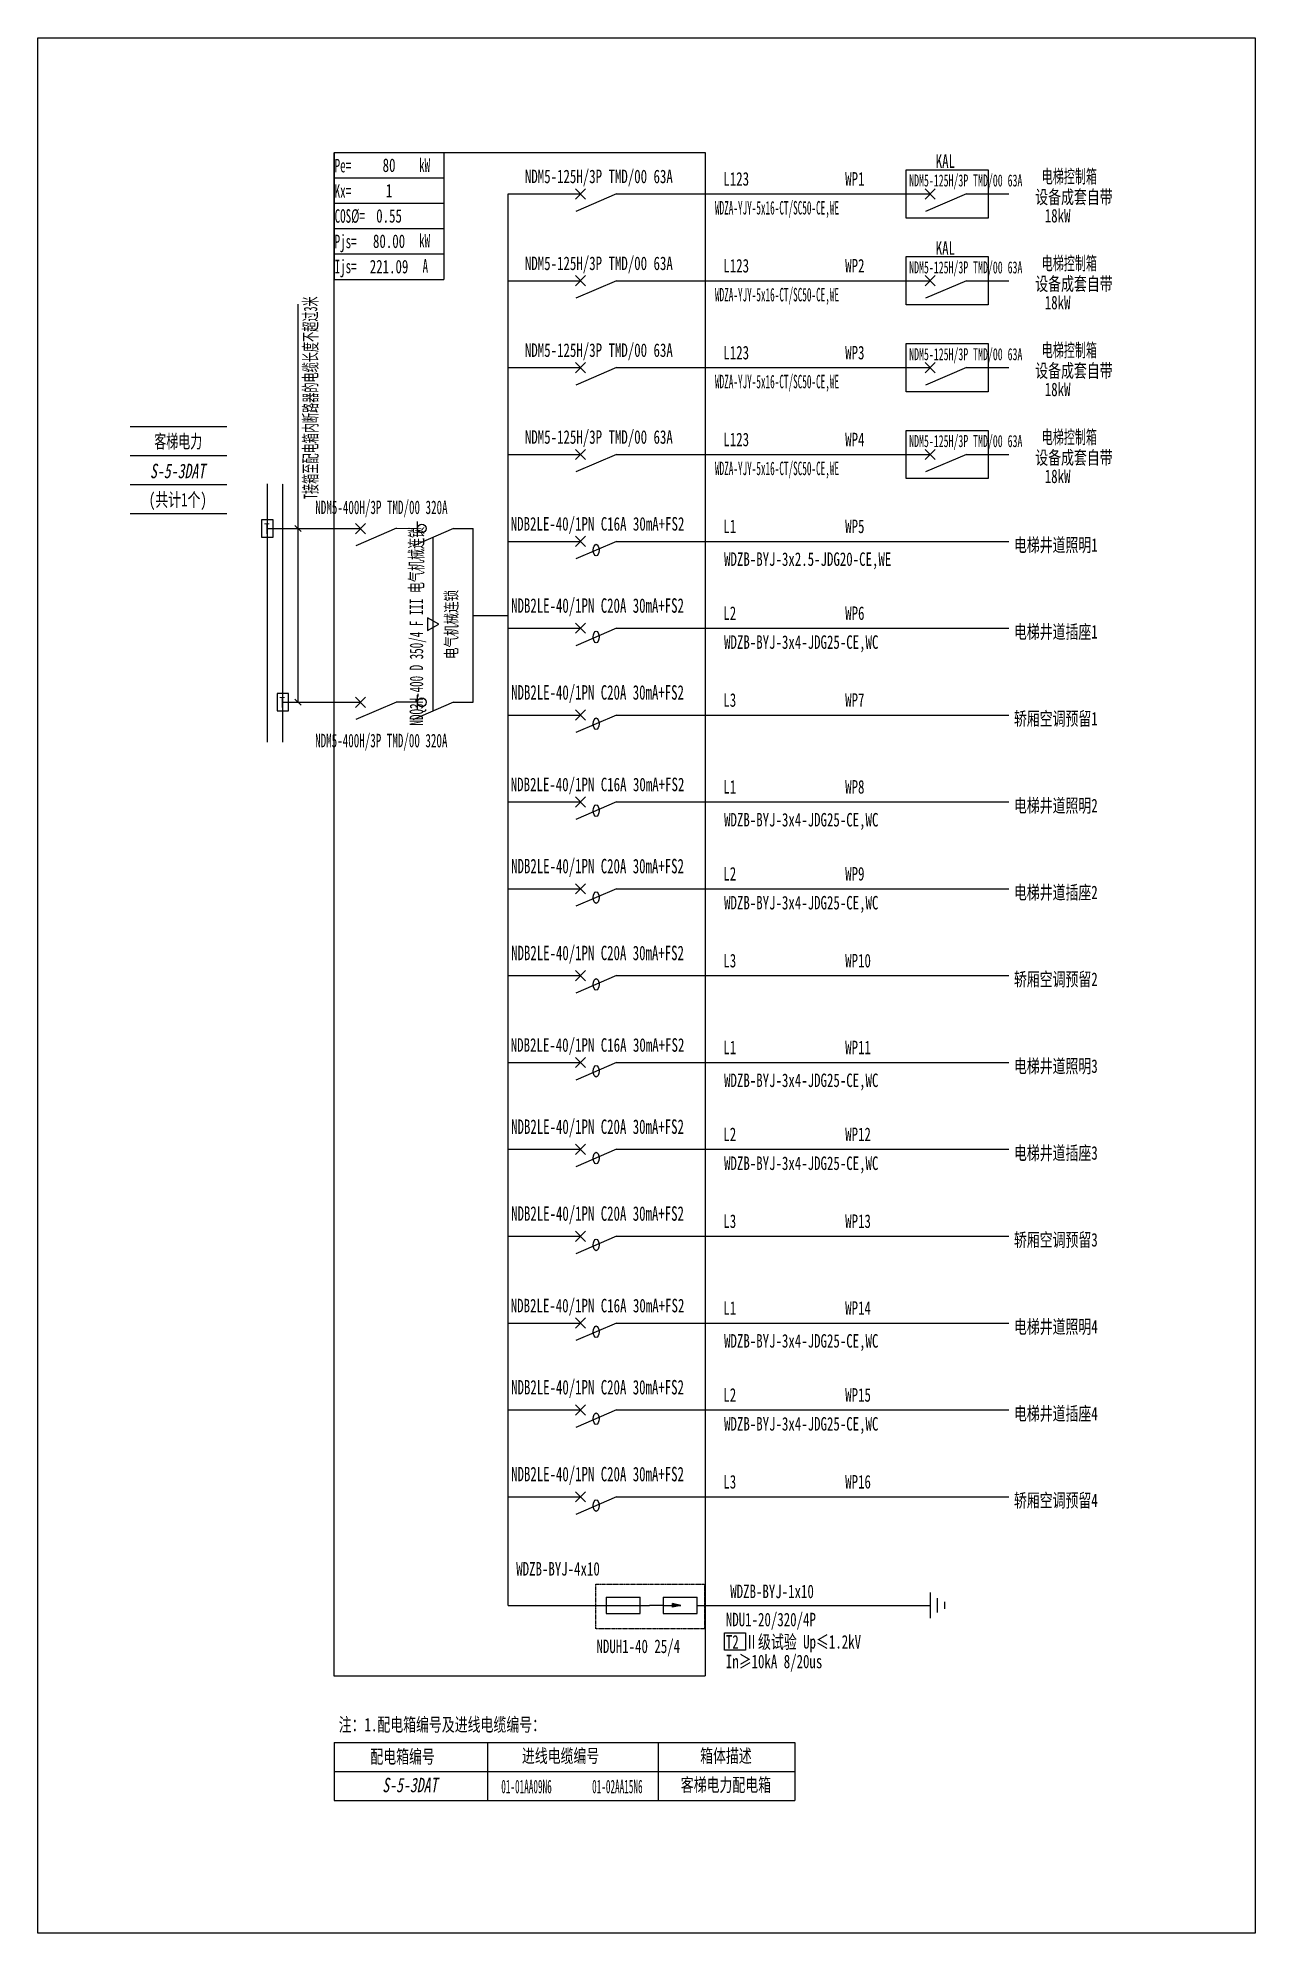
# Model space of a CAD drawing. Extents: x 393334 to 395027, y 333568 to 336202.
import ezdxf
from ezdxf.enums import TextEntityAlignment as Align

# ---------------------------------------------------------------- set-up
doc = ezdxf.new("R2010")
doc.units = 0
doc.header["$MEASUREMENT"] = 0
for name, pattern in [('DASH', [0.35, 0.25, -0.1]), ('DASHED', [0.75, 0.5, -0.25]), ('DASHED2', [0.375, 0.25, -0.125])]:
    doc.linetypes.add(name, pattern=pattern)
for name, color, linetype in [('D_E_Eqpm(强电设备)', 100, 'Continuous'), ('D_E_Eqpm（强电设备）', 100, 'Continuous'), ('D_E_Text(强电文字)', 51, 'Continuous'), ('D_E_Text（强电文字）', 51, 'Continuous'), ('D_E_Wire(强电线缆)', 10, 'Continuous'), ('D_E_WireEm（强电应急照明线缆）', 10, 'DASHED'), ('D_E_Wire（强电线缆）', 10, 'Continuous'), ('D_T_TableDim（表格尺寸）', 255, 'Continuous'), ('DQ_Eqpm', 100, 'Continuous'), ('E_E_Text（强电文字）', 51, 'Continuous'), ('FL09U293_E72-地下室配电箱系统图$0$D_E_Eqpm（强电设备）', 100, 'Continuous'), ('系统图', 220, 'Continuous')]:
    doc.layers.add(name, color=color, linetype=linetype)
doc.styles.add('$1$电气', font='', dxfattribs={"width": 0.7})
doc.styles.add('$1$电气箱', font='simhei.ttf', dxfattribs={"width": 0.8, "oblique": 10})
doc.styles.add('电气', font='', dxfattribs={"width": 0.7})
doc.styles.add('电气箱', font='simhei.ttf', dxfattribs={"width": 0.8, "oblique": 10})
doc.styles.get('$1$电气').set_extended_font_data('SimSun')
doc.styles.get('电气').set_extended_font_data('SimSun')

msp = doc.modelspace()

# ---------------------------------------------------------------- linework, layer by layer
at = {"linetype": 'DASHED'}
for p, q in [((393746.5, 333925.3, 0), (393746.5, 336042.5, 0)), ((393746.5, 336042.5, 0), (394262.2, 336042.5, 0)), ((394262.2, 336042.5, 0), (394262.2, 333925.3, 0)), ((394262.2, 333925.3, 0), (393746.5, 333925.3, 0))]:
    msp.add_line(p, q, dxfattribs=at)
at = {"linetype": 'DASHED2', "elevation": 0}
msp.add_lwpolyline([(394110.1, 334053.1), (394261.6, 334053.1), (394261.6, 333990.7), (394110.1, 333990.7)], close=True, dxfattribs=at)
at = {"layer": 'D_E_Eqpm(强电设备)'}
for p, q in [((393775.9, 335512.9), (393790.1, 335527.2)), ((393790.1, 335512.9), (393775.9, 335527.2)), ((393775.9, 335271.5), (393790.1, 335285.7)), ((393790.1, 335271.5), (393775.9, 335285.7)), ((394124.9, 334034.9, 0), (394172.1, 334034.9, 0)), ((394124.9, 334034.9, 0), (394124.9, 334012.1, 0)), ((394171.9, 334012.1, 0), (394171.9, 334034.9, 0)), ((394204.1, 334023.5, 0), (394185.1, 334023.5, 0)), ((394204.1, 334034.9, 0), (394251.3, 334034.9, 0)), ((394204.1, 334034.9, 0), (394204.1, 334012.1, 0)), ((394204.1, 334023.5, 0), (394228.6, 334023.5, 0)), ((394228.6, 334023.5, 0), (394216.7, 334025.9, 0)), ((394216.7, 334021.1, 0), (394216.7, 334025.9, 0)), ((394228.6, 334023.5, 0), (394216.7, 334021.1, 0)), ((394251.1, 334012.1, 0), (394251.1, 334034.9, 0)), ((394124.9, 334012.1, 0), (394171.9, 334012.1, 0)), ((394204.1, 334012.1, 0), (394251.1, 334012.1, 0))]:
    msp.add_line(p, q, dxfattribs=at)
msp.add_solid([(394216.7, 334021.1, 0), (394228.6, 334023.5, 0), (394216.7, 334025.9, 0)], dxfattribs=at)
at = {"layer": 'D_E_Eqpm（强电设备）'}
for p, q in [((394541.7, 335951.6, 0), (394541.7, 336018.7, 0)), ((394541.7, 336018.7, 0), (394655.7, 336018.7, 0)), ((394655.7, 336018.7, 0), (394655.7, 335951.6, 0)), ((394081.8, 335978, 0), (394096, 335992.3, 0)), ((394096, 335978, 0), (394081.8, 335992.3, 0)), ((394139.2, 335985.2, 0), (394082.4, 335960.8, 0)), ((394568.1, 335978, 0), (394582.3, 335992.3, 0)), ((394582.3, 335978, 0), (394568.1, 335992.3, 0)), ((394625.5, 335985.2, 0), (394568.7, 335960.8, 0)), ((394655.7, 335951.6, 0), (394541.7, 335951.6, 0)), ((394541.7, 335898, 0), (394655.7, 335898, 0)), ((394541.7, 335830.9, 0), (394541.7, 335898, 0)), ((394655.7, 335898, 0), (394655.7, 335830.9, 0)), ((394081.8, 335857.3, 0), (394096, 335871.6, 0)), ((394096, 335857.3, 0), (394081.8, 335871.6, 0)), ((394139.2, 335864.4, 0), (394082.4, 335840.1, 0)), ((394568.1, 335857.3, 0), (394582.3, 335871.6, 0)), ((394582.3, 335857.3, 0), (394568.1, 335871.6, 0)), ((394625.5, 335864.4, 0), (394568.7, 335840.1, 0)), ((394655.7, 335830.9, 0), (394541.7, 335830.9, 0)), ((394541.7, 335777.3, 0), (394655.7, 335777.3, 0)), ((394541.7, 335710.2, 0), (394541.7, 335777.3, 0)), ((394655.7, 335777.3, 0), (394655.7, 335710.2, 0)), ((394081.8, 335736.6, 0), (394096, 335750.8, 0)), ((394096, 335736.6, 0), (394081.8, 335750.8, 0)), ((394139.2, 335743.7, 0), (394082.4, 335719.4, 0)), ((394568.1, 335736.6, 0), (394582.3, 335750.8, 0)), ((394582.3, 335736.6, 0), (394568.1, 335750.8, 0)), ((394625.5, 335743.7, 0), (394568.7, 335719.4, 0)), ((394655.7, 335710.2, 0), (394541.7, 335710.2, 0)), ((394541.7, 335589.5, 0), (394541.7, 335656.5, 0)), ((394541.7, 335656.5, 0), (394655.7, 335656.5, 0)), ((394655.7, 335656.5, 0), (394655.7, 335589.5, 0)), ((394081.8, 335615.9, 0), (394096, 335630.1, 0)), ((394096, 335615.9, 0), (394081.8, 335630.1, 0)), ((394568.1, 335615.9, 0), (394582.3, 335630.1, 0)), ((394582.3, 335615.9, 0), (394568.1, 335630.1, 0)), ((394139.2, 335623, 0), (394082.4, 335598.7, 0)), ((394625.5, 335623, 0), (394568.7, 335598.7, 0)), ((394655.7, 335589.5, 0), (394541.7, 335589.5, 0)), ((393912.6, 335520.1), (393855.8, 335495.7)), ((393862.3, 335510), (393862.3, 335530.1)), ((394081.8, 335495.2, 0), (394096, 335509.4, 0)), ((394096, 335495.2, 0), (394081.8, 335509.4, 0)), ((394139.2, 335502.3, 0), (394082.4, 335477.9, 0)), ((394081.8, 335374.5, 0), (394096, 335388.7, 0)), ((394096, 335374.5, 0), (394081.8, 335388.7, 0)), ((394139.2, 335381.6, 0), (394082.4, 335357.2, 0)), ((393862.3, 335268.6), (393862.3, 335288.7)), ((393912.6, 335278.6), (393855.8, 335254.3)), ((394081.8, 335253.7, 0), (394096, 335268, 0)), ((394096, 335253.7, 0), (394081.8, 335268, 0)), ((394139.2, 335260.8, 0), (394082.4, 335236.5, 0)), ((394081.8, 335133, 0), (394096, 335147.2, 0)), ((394096, 335133, 0), (394081.8, 335147.2, 0)), ((394139.2, 335140.1, 0), (394082.4, 335115.8, 0)), ((394081.8, 335012.3, 0), (394096, 335026.5, 0)), ((394096, 335012.3, 0), (394081.8, 335026.5, 0)), ((394139.2, 335019.4, 0), (394082.4, 334995.1, 0)), ((394081.8, 334891.6, 0), (394096, 334905.8, 0)), ((394096, 334891.6, 0), (394081.8, 334905.8, 0)), ((394139.2, 334898.7, 0), (394082.4, 334874.4, 0)), ((394081.8, 334770.9, 0), (394096, 334785.1, 0)), ((394096, 334770.9, 0), (394081.8, 334785.1, 0)), ((394139.2, 334778, 0), (394082.4, 334753.6, 0)), ((394081.8, 334650.1, 0), (394096, 334664.4, 0)), ((394096, 334650.1, 0), (394081.8, 334664.4, 0)), ((394139.2, 334657.3, 0), (394082.4, 334632.9, 0)), ((394081.8, 334529.4, 0), (394096, 334543.7, 0)), ((394096, 334529.4, 0), (394081.8, 334543.7, 0)), ((394139.2, 334536.5, 0), (394082.4, 334512.2, 0)), ((394081.8, 334408.7, 0), (394096, 334422.9, 0)), ((394096, 334408.7, 0), (394081.8, 334422.9, 0)), ((394139.2, 334415.8, 0), (394082.4, 334391.5, 0)), ((394081.8, 334288, 0), (394096, 334302.2, 0)), ((394096, 334288, 0), (394081.8, 334302.2, 0)), ((394139.2, 334295.1, 0), (394082.4, 334270.8, 0)), ((394081.8, 334167.3, 0), (394096, 334181.5, 0)), ((394096, 334167.3, 0), (394081.8, 334181.5, 0)), ((394139.2, 334174.4, 0), (394082.4, 334150, 0))]:
    msp.add_line(p, q, dxfattribs=at)
at = {"layer": 'D_E_Eqpm（强电设备）', "linetype": 'DASH'}
msp.add_line((393884.2, 335266.5), (393884.2, 335507.9), dxfattribs=at)
at = {"layer": 'D_E_Eqpm（强电设备）'}
msp.add_lwpolyline([(393891.9, 335387.2), (393876.4, 335396.1), (393876.4, 335378.2)], close=True, dxfattribs=at)
for centre in [(393868.4, 335520.1), (393868.4, 335278.6)]:
    msp.add_circle(centre, 6.12, dxfattribs=at)
for centre in [(394110.8, 335490.1, 0), (394110.8, 335369.4, 0), (394110.8, 335248.7, 0), (394110.8, 335128, 0), (394110.8, 335007.2, 0), (394110.8, 334886.5, 0), (394110.8, 334765.8, 0), (394110.8, 334645.1, 0), (394110.8, 334524.4, 0), (394110.8, 334403.7, 0), (394110.8, 334282.9, 0), (394110.8, 334162.2, 0)]:
    msp.add_ellipse(centre, major_axis=(0, 8.1), ratio=0.500475, dxfattribs=at)
at = {"layer": 'D_E_Text(强电文字)', "color": 51}
msp.add_line((393696.2, 335278.6), (393696.2, 335832), dxfattribs=at)
for points in [[(393692, 335524.3), (393700.4, 335515.9)], [(393692, 335282.8), (393700.4, 335274.4)]]:
    msp.add_lwpolyline(points, dxfattribs=at)
at = {"layer": 'D_E_Text（强电文字）'}
for p, q in [((393746.5, 336042.5, 0), (393899.1, 336042.5, 0)), ((393746.5, 336042.5, 0), (393746.5, 335866.4, 0)), ((393899.1, 336042.5, 0), (393899.1, 335866.4, 0)), ((393746.5, 336007.3, 0), (393899.1, 336007.3, 0)), ((393746.5, 335972.1, 0), (393899.1, 335972.1, 0)), ((393746.5, 335936.9, 0), (393899.1, 335936.9, 0)), ((393746.5, 335901.7, 0), (393899.1, 335901.7, 0)), ((393746.5, 335866.4, 0), (393899.1, 335866.4, 0))]:
    msp.add_line(p, q, dxfattribs=at)
at = {"layer": 'D_E_Text（强电文字）', "elevation": 0}
msp.add_lwpolyline([(394289, 333985.4), (394318.2, 333985.4), (394318.2, 333961.4), (394289, 333961.4)], close=True, dxfattribs=at)
at = {"layer": 'D_E_Wire(强电线缆)'}
for p, q in [((393988.3, 335985.2, 0), (394088.9, 335985.2, 0)), ((394139.2, 335985.2, 0), (394575.2, 335985.2, 0)), ((394625.5, 335985.2, 0), (394684.6, 335985.2, 0)), ((393988.3, 335864.4, 0), (394088.9, 335864.4, 0)), ((394139.2, 335864.4, 0), (394575.2, 335864.4, 0)), ((394625.5, 335864.4, 0), (394684.6, 335864.4, 0)), ((393988.3, 335743.7, 0), (394088.9, 335743.7, 0)), ((394139.2, 335743.7, 0), (394575.2, 335743.7, 0)), ((394625.5, 335743.7, 0), (394684.6, 335743.7, 0)), ((393988.3, 335623, 0), (394088.9, 335623, 0)), ((394139.2, 335623, 0), (394575.2, 335623, 0)), ((394625.5, 335623, 0), (394684.6, 335623, 0)), ((393653.6, 335223.3), (393653.6, 335582.1)), ((393653.6, 335520.1), (393783, 335520.1)), ((393988.3, 335502.3, 0), (394088.9, 335502.3, 0)), ((394139.2, 335502.3, 0), (394684.6, 335502.3, 0)), ((393988.3, 335381.6, 0), (394088.9, 335381.6, 0)), ((394139.2, 335381.6, 0), (394684.6, 335381.6, 0)), ((393988.3, 335260.8, 0), (394088.9, 335260.8, 0)), ((394139.2, 335260.8, 0), (394684.6, 335260.8, 0)), ((393988.3, 335140.1, 0), (394088.9, 335140.1, 0)), ((394139.2, 335140.1, 0), (394684.6, 335140.1, 0)), ((393988.3, 335019.4, 0), (394088.9, 335019.4, 0)), ((394139.2, 335019.4, 0), (394684.6, 335019.4, 0)), ((393988.3, 334898.7, 0), (394088.9, 334898.7, 0)), ((394139.2, 334898.7, 0), (394684.6, 334898.7, 0)), ((393988.3, 334778, 0), (394088.9, 334778, 0)), ((394139.2, 334778, 0), (394684.6, 334778, 0)), ((393988.3, 334657.3, 0), (394088.9, 334657.3, 0)), ((394139.2, 334657.3, 0), (394684.6, 334657.3, 0)), ((393988.3, 334536.5, 0), (394088.9, 334536.5, 0)), ((394139.2, 334536.5, 0), (394684.6, 334536.5, 0)), ((393988.3, 334415.8, 0), (394088.9, 334415.8, 0)), ((394139.2, 334415.8, 0), (394684.6, 334415.8, 0)), ((393988.3, 334295.1, 0), (394088.9, 334295.1, 0)), ((394139.2, 334295.1, 0), (394684.6, 334295.1, 0)), ((393988.3, 334174.4, 0), (394088.9, 334174.4, 0)), ((394139.2, 334174.4, 0), (394684.6, 334174.4, 0))]:
    msp.add_line(p, q, dxfattribs=at)
at = {"layer": 'D_E_Wire(强电线缆)', "linetype": 'DASH'}
for p, q in [((393675.1, 335223.3), (393675.1, 335582.1)), ((393675.1, 335278.6), (393783, 335278.6))]:
    msp.add_line(p, q, dxfattribs=at)
at = {"layer": 'D_E_WireEm（强电应急照明线缆）'}
msp.add_line((393862.3, 335278.6), (393832.3, 335278.6), dxfattribs=at)
at = {"layer": 'D_E_Wire（强电线缆）'}
for p, q in [((393988.3, 334023.5, 0), (393988.3, 335985.2, 0)), ((393833.1, 335520.4), (393862.3, 335520.1)), ((393912.6, 335520.1), (393939.7, 335520.1)), ((393939.7, 335278.6), (393939.7, 335520.1)), ((393939.7, 335399.3), (393988.3, 335399.3)), ((393912.6, 335278.6), (393939.7, 335278.6)), ((393988.3, 334023.5, 0), (394185.1, 334023.5, 0)), ((394251.1, 334023.5, 0), (394575.8, 334023.5, 0)), ((394575.8, 334005.6, 0), (394575.8, 334041.4, 0)), ((394585.6, 334013.7, 0), (394585.6, 334033.3, 0)), ((394595.4, 334018.6, 0), (394595.4, 334028.4, 0))]:
    msp.add_line(p, q, dxfattribs=at)
at = {"layer": 'D_T_TableDim（表格尺寸）', "color": 255}
for p, q in [((393463, 335661.9), (393597.2, 335661.9)), ((393463, 335621.7), (393597.2, 335621.7)), ((393463, 335581.4), (393597.2, 335581.4)), ((393463, 335581.4), (393597.2, 335581.4)), ((393463, 335581.4), (393597.2, 335581.4)), ((393463, 335581.4), (393597.2, 335581.4)), ((393463, 335581.4), (393597.2, 335581.4)), ((393463, 335541.2), (393597.2, 335541.2))]:
    msp.add_line(p, q, dxfattribs=at)
at = {"layer": 'D_T_TableDim（表格尺寸）', "ltscale": 3.5}
for p, q in [((393746.5, 333833, 0), (394386.9, 333833, 0)), ((393746.5, 333833, 0), (393746.5, 333752.5, 0)), ((393959.6, 333833, 0), (393959.6, 333752.5, 0)), ((394197.2, 333833, 0), (394197.2, 333752.5, 0)), ((394386.9, 333833, 0), (394386.9, 333752.5, 0)), ((393746.5, 333792.7, 0), (394386.9, 333792.7, 0)), ((393746.5, 333792.7, 0), (394386.9, 333792.7, 0)), ((393959.6, 333792.7, 0), (393959.6, 333752.5, 0)), ((394197.2, 333792.7, 0), (394197.2, 333752.5, 0)), ((393746.5, 333752.5, 0), (394386.9, 333752.5, 0))]:
    msp.add_line(p, q, dxfattribs=at)
at = {"layer": 'DQ_Eqpm'}
for points in [[(393661.7, 335532.4), (393645.6, 335532.4), (393645.6, 335508.2), (393661.7, 335508.2)], [(393683.1, 335290.9), (393667, 335290.9), (393667, 335266.8), (393683.1, 335266.8)]]:
    msp.add_lwpolyline(points, close=True, dxfattribs=at)
at = {"layer": 'FL09U293_E72-地下室配电箱系统图$0$D_E_Eqpm（强电设备）'}
for p, q in [((393833.1, 335520.4), (393776.5, 335496.2)), ((393833.1, 335279), (393776.5, 335254.7))]:
    msp.add_line(p, q, dxfattribs=at)
at = {"layer": '系统图', "ltscale": 9973.992009}
msp.add_lwpolyline([(393334.5, 336202), (395027, 336202), (395027, 333568), (393334.5, 333568)], close=True, dxfattribs=at)

# ---------------------------------------------------------------- texts
at = {"layer": 'D_E_Text(强电文字)', "color": 51, "style": '电气', "width": 0.55}
msp.add_text('T接箱至配电箱内断路器的电缆长度不超过3米', height=18.778, rotation=90, dxfattribs=at).set_placement((393722.9, 335561.1))
at = {"layer": 'D_E_Text(强电文字)', "style": '电气', "width": 0.7}
for s, p in [('WDZB-BYJ-4x10', (393999.6, 334064.9, 0)), ('WDZB-BYJ-1x10', (394297.2, 334033.5, 0)), ('T2 Ⅱ级试验 Up≤1.2kV ', (394291.1, 333963.4, 0)), ('In≥10kA 8/20us', (394291.1, 333936.1, 0))]:
    msp.add_text(s, height=18.778, dxfattribs=at).set_placement(p)
at = {"layer": 'D_E_Text(强电文字)', "color": 51, "true_color": 0xffff7f, "style": '电气', "width": 0.7}
msp.add_text('NDU1-20/320/4P', height=18.778, dxfattribs=at).set_placement((394291.1, 333994.4, 0))
at = {"layer": 'D_E_Text（强电文字）', "linetype": 'Continuous', "style": '电气', "width": 0.6}
for s, height, p in [('Pe=', 18.78, (393747.1, 336015.1, 0)), ('kW', 18.78, (393864.5, 336015.8, 0)), ('Kx=', 18.78, (393747.1, 335979.8, 0)), ('COS%%C=', 18.78, (393747.1, 335945.1, 0)), ('Pjs=', 18.78, (393747.1, 335909.7, 0)), ('kW', 18.78, (393864.5, 335910.9, 0)), ('Ijs=', 18.78, (393747.1, 335874.9, 0)), ('A', 18.8, (393869.4, 335875.7, 0))]:
    msp.add_text(s, height=height, dxfattribs=at).set_placement(p)
at = {"layer": 'D_E_Text（强电文字）'}
for s, height, style, width, p in [('NDM5-125H/3P TMD/00 63A', 18.778, '电气', 0.7, (394114.5, 336008, 0)), ('NDM5-125H/3P TMD/00 63A', 18.778, '电气', 0.7, (394114.5, 335887.2, 0)), ('NDM5-125H/3P TMD/00 63A', 18.778, '电气', 0.7, (394114.5, 335766.5, 0)), ('客梯电力', 18.78, '$1$电气', 0.65, (393529.6, 335641.7)), ('NDM5-125H/3P TMD/00 63A', 18.778, '电气', 0.7, (394114.5, 335645.8, 0)), ('NDM5-400H/3P TMD/00 320A', 18.778, '电气', 0.6, (393812.2, 335548.1)), ('NDB2LE-40/1PN C16A 30mA+FS2', 18.778, '电气', 0.7, (394112.7, 335525.1, 0)), ('NDM5-400H/3P TMD/00 320A', 18.778, '电气', 0.6, (393812, 335223.9)), ('NDB2LE-40/1PN C16A 30mA+FS2', 18.778, '电气', 0.7, (394112.7, 335162.9, 0)), ('NDB2LE-40/1PN C16A 30mA+FS2', 18.778, '电气', 0.7, (394112.7, 334800.8, 0)), ('NDB2LE-40/1PN C16A 30mA+FS2', 18.778, '电气', 0.7, (394112.7, 334438.6, 0)), ('配电箱编号', 18.78, '电气', 0.7, (393841.6, 333813.7, 0)), ('进线电缆编号', 18.78, '电气', 0.7, (394061.3, 333814.7, 0)), ('箱体描述', 18.78, '电气', 0.7, (394291.2, 333814.7, 0)), ('01-01AA09N6', 18.778, '电气', 0.5, (394013.9, 333771.6, 0)), ('01-02AA15N6', 18.778, '电气', 0.5, (394140.2, 333771.6, 0)), ('客梯电力配电箱', 18.78, '电气', 0.7, (394291.2, 333774.4, 0))]:
    msp.add_text(s, height=height, dxfattribs=dict(at, style=style, width=width)).set_placement(p, align=Align.MIDDLE)
at = {"layer": 'D_E_Text（强电文字）', "style": '电气'}
for s, height, width, p in [('KAL', 18.78, 0.7, (394582.9, 336021.3, 0)), ('电梯控制箱', 18.78, 0.6, (394730.3, 336000.1, 0)), ('L123', 18.78, 0.7, (394287.6, 335996.7, 0)), ('WP1', 18.78, 0.7, (394457, 335996.7, 0)), ('NDM5-125H/3P TMD/00 63A', 16.766, 0.6, (394546, 335995.5, 0)), ('设备成套自带', 18.78, 0.7, (394721.3, 335971.5, 0)), ('WDZA-YJY-5x16-CT/SC50-CE,WE', 18.778, 0.5, (394276, 335956.5, 0)), ('18kW', 18.78, 0.7, (394734.5, 335945.5, 0)), ('KAL', 18.78, 0.7, (394582.9, 335900.6, 0)), ('L123', 18.78, 0.7, (394287.6, 335876, 0)), ('WP2', 18.78, 0.7, (394457, 335876, 0)), ('NDM5-125H/3P TMD/00 63A', 16.766, 0.6, (394546, 335874.7, 0)), ('电梯控制箱', 18.78, 0.6, (394730.3, 335879.4, 0)), ('设备成套自带', 18.78, 0.7, (394721.3, 335850.8, 0)), ('WDZA-YJY-5x16-CT/SC50-CE,WE', 18.778, 0.5, (394276, 335835.8, 0)), ('18kW', 18.78, 0.7, (394734.5, 335824.8, 0)), ('L123', 18.78, 0.7, (394287.6, 335755.2, 0)), ('WP3', 18.78, 0.7, (394457, 335755.2, 0)), ('NDM5-125H/3P TMD/00 63A', 16.766, 0.6, (394546, 335754, 0)), ('电梯控制箱', 18.78, 0.6, (394730.3, 335758.6, 0)), ('WDZA-YJY-5x16-CT/SC50-CE,WE', 18.778, 0.5, (394276, 335715, 0)), ('设备成套自带', 18.78, 0.7, (394721.3, 335730.1, 0)), ('18kW', 18.78, 0.7, (394734.5, 335704.1, 0)), ('L123', 18.78, 0.7, (394287.6, 335634.5, 0)), ('WP4', 18.78, 0.7, (394457, 335634.5, 0)), ('NDM5-125H/3P TMD/00 63A', 16.766, 0.6, (394546, 335633.3, 0)), ('电梯控制箱', 18.78, 0.6, (394730.3, 335637.9, 0)), ('设备成套自带', 18.78, 0.7, (394721.3, 335609.3, 0)), ('WDZA-YJY-5x16-CT/SC50-CE,WE', 18.778, 0.5, (394276, 335594.3, 0)), ('18kW', 18.78, 0.7, (394734.5, 335583.3, 0)), ('L1', 18.78, 0.7, (394287.6, 335513.8, 0)), ('WP5', 18.78, 0.7, (394457, 335513.8, 0)), ('电梯井道照明1', 18.78, 0.7, (394691.6, 335487.9, 0)), ('WDZB-BYJ-3x2.5-JDG20-CE,WE', 18.778, 0.7, (394288.6, 335468.2, 0)), ('L2', 18.78, 0.7, (394287.6, 335393.1, 0)), ('WP6', 18.78, 0.7, (394457, 335393.1, 0)), ('电梯井道插座1', 18.78, 0.7, (394691.6, 335367.2, 0)), ('WDZB-BYJ-3x4-JDG25-CE,WC', 18.778, 0.7, (394288.6, 335352.9, 0)), ('L3', 18.78, 0.7, (394287.6, 335272.4, 0)), ('WP7', 18.78, 0.7, (394457, 335272.4, 0)), ('轿厢空调预留1', 18.78, 0.7, (394691.6, 335246.5, 0)), ('L1', 18.78, 0.7, (394287.6, 335151.7, 0)), ('WP8', 18.78, 0.7, (394457, 335151.7, 0)), ('WDZB-BYJ-3x4-JDG25-CE,WC', 18.778, 0.7, (394288.6, 335106, 0)), ('电梯井道照明2', 18.78, 0.7, (394691.6, 335125.7, 0)), ('L2', 18.78, 0.7, (394287.6, 335030.9, 0)), ('WP9', 18.78, 0.7, (394457, 335030.9, 0)), ('电梯井道插座2', 18.78, 0.7, (394691.6, 335005, 0)), ('WDZB-BYJ-3x4-JDG25-CE,WC', 18.778, 0.7, (394288.6, 334990.7, 0)), ('L3', 18.78, 0.7, (394287.6, 334910.2, 0)), ('WP10', 18.78, 0.7, (394457, 334910.2, 0)), ('轿厢空调预留2', 18.78, 0.7, (394691.6, 334884.3, 0)), ('L1', 18.78, 0.7, (394287.6, 334789.5, 0)), ('WP11', 18.78, 0.7, (394457, 334789.5, 0)), ('电梯井道照明3', 18.78, 0.7, (394691.6, 334763.6, 0)), ('WDZB-BYJ-3x4-JDG25-CE,WC', 18.778, 0.7, (394288.6, 334743.9, 0)), ('L2', 18.78, 0.7, (394287.6, 334668.8, 0)), ('WP12', 18.78, 0.7, (394457, 334668.8, 0)), ('电梯井道插座3', 18.78, 0.7, (394691.6, 334642.9, 0)), ('WDZB-BYJ-3x4-JDG25-CE,WC', 18.778, 0.7, (394288.6, 334628.6, 0)), ('L3', 18.78, 0.7, (394287.6, 334548.1, 0)), ('WP13', 18.78, 0.7, (394457, 334548.1, 0)), ('轿厢空调预留3', 18.78, 0.7, (394691.6, 334522.2, 0)), ('L1', 18.78, 0.7, (394287.6, 334427.3, 0)), ('WP14', 18.78, 0.7, (394457, 334427.3, 0)), ('电梯井道照明4', 18.78, 0.7, (394691.6, 334401.4, 0)), ('WDZB-BYJ-3x4-JDG25-CE,WC', 18.778, 0.7, (394288.6, 334381.7, 0)), ('L2', 18.78, 0.7, (394287.6, 334306.6, 0)), ('WP15', 18.78, 0.7, (394457, 334306.6, 0)), ('WDZB-BYJ-3x4-JDG25-CE,WC', 18.778, 0.7, (394288.6, 334266.4, 0)), ('电梯井道插座4', 18.78, 0.7, (394691.6, 334280.7, 0)), ('L3', 18.78, 0.7, (394287.6, 334185.9, 0)), ('WP16', 18.78, 0.7, (394457, 334185.9, 0)), ('轿厢空调预留4', 18.78, 0.7, (394691.6, 334160, 0)), ('注：1.配电箱编号及进线电缆编号：', 18.778, 0.7, (393752.8, 333848.4, 0))]:
    msp.add_text(s, height=height, dxfattribs=dict(at, width=width)).set_placement(p)
at = {"layer": 'D_E_Text（强电文字）', "oblique": 10, "width": 0.7}
for style, p in [('$1$电气箱', (393528.8, 335600.1)), ('电气箱', (393851.8, 333773.8, 0))]:
    msp.add_text('S-5-3DAT', height=20.12, dxfattribs=dict(at, style=style)).set_placement(p, align=Align.MIDDLE)
at = {"layer": 'D_E_Text（强电文字）', "style": '$1$电气', "width": 0.7}
msp.add_text('(共计1个)', height=18.78, dxfattribs=at).set_placement((393529.1, 335550.8), align=Align.CENTER)
at = {"layer": 'D_E_Text（强电文字）', "style": '电气', "width": 0.6}
msp.add_text('NDQ3H-400 D 350/4 F III 电气机械连锁', height=18.778, rotation=90, dxfattribs=at).set_placement((393861.7, 335384.4, 0), align=Align.MIDDLE)
at = {"layer": 'D_E_Text（强电文字）', "style": '电气', "width": 0.7}
msp.add_text('电气机械连锁', height=16.77, rotation=90, dxfattribs=at).set_placement((393917.8, 335338.7))
at = {"layer": 'D_E_Text（强电文字）', "color": 51, "true_color": 0xffff7f, "style": '电气', "width": 0.7}
msp.add_text('NDUH1-40 25/4', height=18.778, dxfattribs=at).set_placement((394111.2, 333957.2, 0))
at = {"layer": 'D_E_Text（强电文字）', "width": 152.56, "attachment_point": 5, "style": '电气'}
for s, insert, char_height in [('80', (393822.8, 336024.9, 0), 18.78), ('1', (393822.8, 335989.7, 0), 18.8), ('0.55', (393822.8, 335954.5, 0), 18.78), ('{\\C200;80.00}', (393822.8, 335919.3, 0), 18.778), ('{\\C200;221.09}', (393822.8, 335884, 0), 18.778)]:
    msp.add_mtext(s, dxfattribs=dict(at, insert=insert, char_height=char_height))
at = {"layer": 'DQ_Eqpm', "color": 51, "style": '电气', "width": 0.8}
for p in [(393648.7, 335512.7), (393670.2, 335271.3)]:
    msp.add_text('T', height=14.8, dxfattribs=at).set_placement(p)
at = {"layer": 'E_E_Text（强电文字）', "linetype": 'Continuous', "style": '电气', "width": 0.65}
for p in [(394112.7, 335403, 0), (394112.7, 335282.3, 0), (394112.7, 335040.9, 0), (394112.7, 334920.2, 0), (394112.7, 334678.7, 0), (394112.7, 334558, 0), (394112.7, 334316.6, 0), (394112.7, 334195.9, 0)]:
    msp.add_text('NDB2LE-40/1PN C20A 30mA+FS2', height=20.12, dxfattribs=at).set_placement(p, align=Align.CENTER)

doc.saveas('drawing.dxf')
